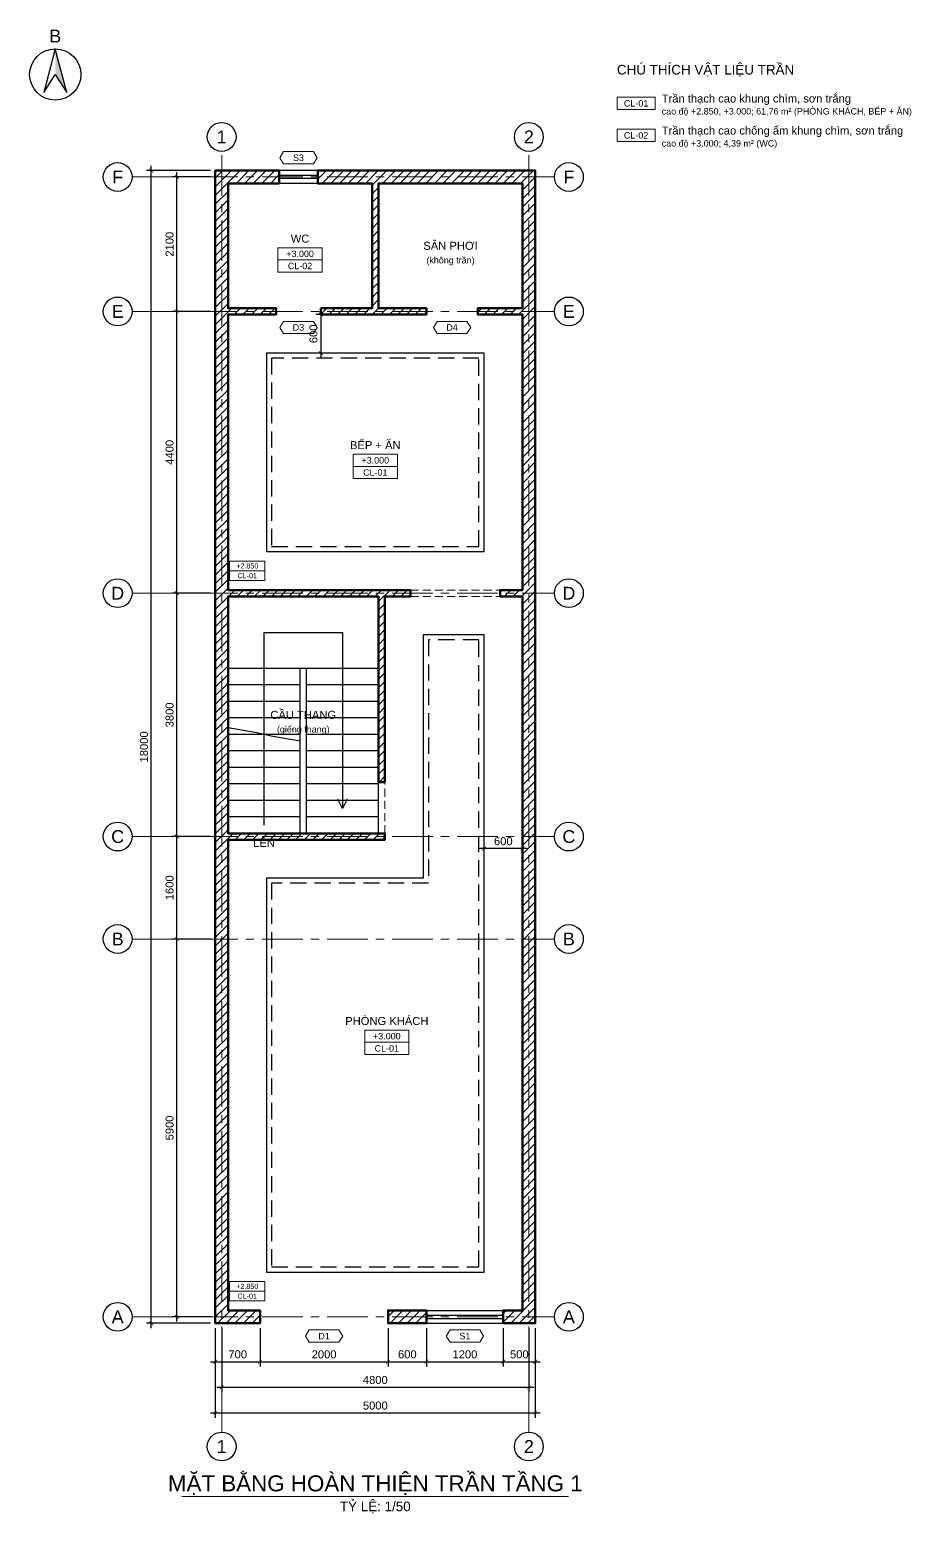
# Model space of a CAD drawing. Header units: millimetres. Extents: x -2900 to 278461, y -22074 to 20200.
# Drawn here: x 123282 to 137057, y -2968 to 20200 of the extents above; entities that cross this region are included whole.
import ezdxf
from ezdxf.enums import TextEntityAlignment as Align

# ---------------------------------------------------------------- set-up
doc = ezdxf.new("R2010")
doc.units = ezdxf.units.MM
doc.header["$LTSCALE"] = 20
for name, pattern in [('CENTER', [50.8, 31.75, -6.35, 6.35, -6.35]), ('DASHED', [19.05, 12.7, -6.35]), ('HIDDEN', [9.525, 6.35, -3.175])]:
    doc.linetypes.add(name, pattern=pattern)
for name, color, linetype, lineweight in [('A-ANNO-DIMS', 1, 'Continuous', 18), ('A-ANNO-NOTE', 7, 'Continuous', 18), ('A-ANNO-ROOM', 7, 'Continuous', 25), ('A-ANNO-SYMB', 7, 'Continuous', 25), ('A-ANNO-TEXT', 7, 'Continuous', 18), ('A-CLNG', 7, 'Continuous', 25), ('A-FLOR-STRS', 6, 'Continuous', 25), ('A-GLAZ', 4, 'Continuous', 25), ('A-OPEN', 8, 'HIDDEN', 18), ('A-WALL', 7, 'Continuous', 50), ('A-WALL-PATT', 8, 'Continuous', 9), ('E-LITE-STRP', 2, 'DASHED', 25), ('S-GRID', 1, 'CENTER', 18), ('S-GRID-IDEN', 7, 'Continuous', 25)]:
    doc.layers.add(name, color=color, linetype=linetype, lineweight=lineweight)
doc.styles.add('MCP-ARIAL', font='arial.ttf')
doc.dimstyles.new('MCP-1-50', dxfattribs={"dimscale": 50, "dimtxt": 2.5, "dimasz": 1.2, "dimexe": 1.5, "dimexo": 1.5, "dimgap": 1, "dimtad": 1, "dimdec": 0, "dimdsep": 46, "dimtxsty": 'MCP-ARIAL', "dimblk": 'ARCHTICK', "dimblk1": 'ARCHTICK', "dimblk2": 'ARCHTICK', "dimcen": 0.09, "dimdle": 1.5, "dimclrd": 256, "dimclre": 256, "dimclrt": 256, "dimadec": 0, "dimazin": 0, "dimtfac": 1, "dimtdec": 4, "dimtix": 1, "dimtmove": 2, "dimatfit": 3, "dimfxl": 1, "dimtolj": 1, "dimtzin": 0, "dimarcsym": 0})

# ---------------------------------------------------------------- blocks, each defined once
blk = doc.blocks.new('MCP_THE_LG_3')
blk.add_lwpolyline([(-5.85, 0), (-4.65, 1.9), (4.65, 1.9), (5.85, 0), (4.65, -1.9), (-4.65, -1.9)], close=True)
at = {"style": 'MCP-ARIAL'}
blk.add_attdef('MA', text='', height=2, dxfattribs=at).set_placement((0, 0), align=Align.MIDDLE_CENTER)
blk = doc.blocks.new('MCP_CUA_SO_1200_200')
for p, q in [((0, 200), (1200, 200)), ((0, 125), (1200, 125)), ((0, 75), (1200, 75)), ((0, 0), (1200, 0))]:
    blk.add_line(p, q)
at = {"style": 'MCP-ARIAL', "flags": 1}
for tag, p in [('MA', (600, -100)), ('LOAI', (600, -220)), ('RONG', (600, -340))]:
    blk.add_attdef(tag, p, '', height=80, dxfattribs=at)
blk = doc.blocks.new('MCP_CUA_SO_600_200')
for p, q in [((0, 200), (600, 200)), ((0, 125), (600, 125)), ((0, 75), (600, 75)), ((0, 0), (600, 0))]:
    blk.add_line(p, q)
at = {"style": 'MCP-ARIAL', "flags": 1}
for tag, p in [('MA', (300, -100)), ('LOAI', (300, -220)), ('RONG', (300, -340))]:
    blk.add_attdef(tag, p, '', height=80, dxfattribs=at)
blk = doc.blocks.new('_ArchTick')
at = {"color": 0, "linetype": 'ByBlock', "const_width": 0.15}
blk.add_lwpolyline([(-0.5, -0.5), (0.5, 0.5)], dxfattribs=at)
blk = doc.blocks.new('*D158')
at = {"layer": 'A-ANNO-DIMS', "lineweight": -2, "transparency": 16777216}
for p, q in [((126182, -75), (126182, -675)), ((126882, -75), (126882, -675)), ((126107, -600), (126957, -600))]:
    blk.add_line(p, q, dxfattribs=at)
at = {"layer": 'Defpoints', "color": 0, "transparency": 16777216}
for p in [(126182, 0), (126882, 0), (126882, -600)]:
    blk.add_point(p, dxfattribs=at)
at = {"layer": 'A-ANNO-DIMS', "lineweight": -2, "transparency": 16777216, "xscale": 60, "yscale": 60, "zscale": 60, "rotation": 180}
blk.add_blockref('_ArchTick', (126182, -600), dxfattribs=at)
at = {"layer": 'A-ANNO-DIMS', "lineweight": -2, "transparency": 16777216, "xscale": 60, "yscale": 60, "zscale": 60}
blk.add_blockref('_ArchTick', (126882, -600), dxfattribs=at)
at = {"layer": 'A-ANNO-DIMS', "transparency": 16777216, "insert": (126532, -486), "char_height": 125, "attachment_point": 5, "style": 'MCP-ARIAL'}
blk.add_mtext('\\A1;700', dxfattribs=at)
blk = doc.blocks.new('*D159')
at = {"layer": 'A-ANNO-DIMS', "lineweight": -2, "transparency": 16777216}
for p, q in [((126882, -75), (126882, -675)), ((128882, -75), (128882, -675)), ((126807, -600), (128957, -600))]:
    blk.add_line(p, q, dxfattribs=at)
at = {"layer": 'Defpoints', "color": 0, "transparency": 16777216}
for p in [(126882, 0), (128882, 0), (128882, -600)]:
    blk.add_point(p, dxfattribs=at)
at = {"layer": 'A-ANNO-DIMS', "lineweight": -2, "transparency": 16777216, "xscale": 60, "yscale": 60, "zscale": 60, "rotation": 180}
blk.add_blockref('_ArchTick', (126882, -600), dxfattribs=at)
at = {"layer": 'A-ANNO-DIMS', "lineweight": -2, "transparency": 16777216, "xscale": 60, "yscale": 60, "zscale": 60}
blk.add_blockref('_ArchTick', (128882, -600), dxfattribs=at)
at = {"layer": 'A-ANNO-DIMS', "transparency": 16777216, "insert": (127882, -486), "char_height": 125, "attachment_point": 5, "style": 'MCP-ARIAL'}
blk.add_mtext('\\A1;2000', dxfattribs=at)
blk = doc.blocks.new('*D160')
at = {"layer": 'A-ANNO-DIMS', "lineweight": -2, "transparency": 16777216}
for p, q in [((128882, -75), (128882, -675)), ((129482, -75), (129482, -675)), ((128807, -600), (129557, -600))]:
    blk.add_line(p, q, dxfattribs=at)
at = {"layer": 'Defpoints', "color": 0, "transparency": 16777216}
for p in [(128882, 0), (129482, 0), (129482, -600)]:
    blk.add_point(p, dxfattribs=at)
at = {"layer": 'A-ANNO-DIMS', "lineweight": -2, "transparency": 16777216, "xscale": 60, "yscale": 60, "zscale": 60, "rotation": 180}
blk.add_blockref('_ArchTick', (128882, -600), dxfattribs=at)
at = {"layer": 'A-ANNO-DIMS', "lineweight": -2, "transparency": 16777216, "xscale": 60, "yscale": 60, "zscale": 60}
blk.add_blockref('_ArchTick', (129482, -600), dxfattribs=at)
at = {"layer": 'A-ANNO-DIMS', "transparency": 16777216, "insert": (129182, -486), "char_height": 125, "attachment_point": 5, "style": 'MCP-ARIAL'}
blk.add_mtext('\\A1;600', dxfattribs=at)
blk = doc.blocks.new('*D161')
at = {"layer": 'A-ANNO-DIMS', "lineweight": -2, "transparency": 16777216}
for p, q in [((129482, -75), (129482, -675)), ((130682, -75), (130682, -675)), ((129407, -600), (130757, -600))]:
    blk.add_line(p, q, dxfattribs=at)
at = {"layer": 'Defpoints', "color": 0, "transparency": 16777216}
for p in [(129482, 0), (130682, 0), (130682, -600)]:
    blk.add_point(p, dxfattribs=at)
at = {"layer": 'A-ANNO-DIMS', "lineweight": -2, "transparency": 16777216, "xscale": 60, "yscale": 60, "zscale": 60, "rotation": 180}
blk.add_blockref('_ArchTick', (129482, -600), dxfattribs=at)
at = {"layer": 'A-ANNO-DIMS', "lineweight": -2, "transparency": 16777216, "xscale": 60, "yscale": 60, "zscale": 60}
blk.add_blockref('_ArchTick', (130682, -600), dxfattribs=at)
at = {"layer": 'A-ANNO-DIMS', "transparency": 16777216, "insert": (130082, -486), "char_height": 125, "attachment_point": 5, "style": 'MCP-ARIAL'}
blk.add_mtext('\\A1;1200', dxfattribs=at)
blk = doc.blocks.new('*D162')
at = {"layer": 'A-ANNO-DIMS', "lineweight": -2, "transparency": 16777216}
for p, q in [((130682, -75), (130682, -675)), ((131182, -75), (131182, -675)), ((130607, -600), (131257, -600))]:
    blk.add_line(p, q, dxfattribs=at)
at = {"layer": 'Defpoints', "color": 0, "transparency": 16777216}
for p in [(130682, 0), (131182, 0), (131182, -600)]:
    blk.add_point(p, dxfattribs=at)
at = {"layer": 'A-ANNO-DIMS', "lineweight": -2, "transparency": 16777216, "xscale": 60, "yscale": 60, "zscale": 60, "rotation": 180}
blk.add_blockref('_ArchTick', (130682, -600), dxfattribs=at)
at = {"layer": 'A-ANNO-DIMS', "lineweight": -2, "transparency": 16777216, "xscale": 60, "yscale": 60, "zscale": 60}
blk.add_blockref('_ArchTick', (131182, -600), dxfattribs=at)
at = {"layer": 'A-ANNO-DIMS', "transparency": 16777216, "insert": (130932, -486), "char_height": 125, "attachment_point": 5, "style": 'MCP-ARIAL'}
blk.add_mtext('\\A1;500', dxfattribs=at)
blk = doc.blocks.new('*D163')
at = {"layer": 'A-ANNO-DIMS', "lineweight": -2, "transparency": 16777216}
for p, q in [((126282, -75), (126282, -1075)), ((131082, -75), (131082, -1075)), ((126207, -1000), (131157, -1000))]:
    blk.add_line(p, q, dxfattribs=at)
at = {"layer": 'Defpoints', "color": 0, "transparency": 16777216}
for p in [(126282, 0), (131082, 0), (131082, -1000)]:
    blk.add_point(p, dxfattribs=at)
at = {"layer": 'A-ANNO-DIMS', "lineweight": -2, "transparency": 16777216, "xscale": 60, "yscale": 60, "zscale": 60, "rotation": 180}
blk.add_blockref('_ArchTick', (126282, -1000), dxfattribs=at)
at = {"layer": 'A-ANNO-DIMS', "lineweight": -2, "transparency": 16777216, "xscale": 60, "yscale": 60, "zscale": 60}
blk.add_blockref('_ArchTick', (131082, -1000), dxfattribs=at)
at = {"layer": 'A-ANNO-DIMS', "transparency": 16777216, "insert": (128682, -886), "char_height": 125, "attachment_point": 5, "style": 'MCP-ARIAL'}
blk.add_mtext('\\A1;4800', dxfattribs=at)
blk = doc.blocks.new('*D164')
at = {"layer": 'A-ANNO-DIMS', "lineweight": -2, "transparency": 16777216}
for p, q in [((126182, -75), (126182, -1475)), ((131182, -75), (131182, -1475)), ((126107, -1400), (131257, -1400))]:
    blk.add_line(p, q, dxfattribs=at)
at = {"layer": 'Defpoints', "color": 0, "transparency": 16777216}
for p in [(126182, 0), (131182, 0), (131182, -1400)]:
    blk.add_point(p, dxfattribs=at)
at = {"layer": 'A-ANNO-DIMS', "lineweight": -2, "transparency": 16777216, "xscale": 60, "yscale": 60, "zscale": 60, "rotation": 180}
blk.add_blockref('_ArchTick', (126182, -1400), dxfattribs=at)
at = {"layer": 'A-ANNO-DIMS', "lineweight": -2, "transparency": 16777216, "xscale": 60, "yscale": 60, "zscale": 60}
blk.add_blockref('_ArchTick', (131182, -1400), dxfattribs=at)
at = {"layer": 'A-ANNO-DIMS', "transparency": 16777216, "insert": (128682, -1286), "char_height": 125, "attachment_point": 5, "style": 'MCP-ARIAL'}
blk.add_mtext('\\A1;5000', dxfattribs=at)
blk = doc.blocks.new('*D165')
at = {"layer": 'A-ANNO-DIMS', "lineweight": -2, "transparency": 16777216}
for p, q in [((125582, 25), (125582, 6075)), ((126107, 6000), (125507, 6000)), ((126107, 100), (125507, 100))]:
    blk.add_line(p, q, dxfattribs=at)
at = {"layer": 'Defpoints', "color": 0, "transparency": 16777216}
for p in [(125582, 6000), (126182, 6000), (126182, 100)]:
    blk.add_point(p, dxfattribs=at)
at = {"layer": 'A-ANNO-DIMS', "lineweight": -2, "transparency": 16777216, "xscale": 60, "yscale": 60, "zscale": 60}
for p, rotation in [((125582, 6000), 90), ((125582, 100), 270)]:
    blk.add_blockref('_ArchTick', p, dxfattribs=dict(at, rotation=rotation))
at = {"layer": 'A-ANNO-DIMS', "transparency": 16777216, "insert": (125468, 3050), "char_height": 125, "attachment_point": 5, "rotation": 90, "style": 'MCP-ARIAL'}
blk.add_mtext('\\A1;5900', dxfattribs=at)
blk = doc.blocks.new('*D166')
at = {"layer": 'A-ANNO-DIMS', "lineweight": -2, "transparency": 16777216}
for p, q in [((125582, 5925), (125582, 7675)), ((126107, 7600), (125507, 7600)), ((126107, 6000), (125507, 6000))]:
    blk.add_line(p, q, dxfattribs=at)
at = {"layer": 'Defpoints', "color": 0, "transparency": 16777216}
for p in [(125582, 7600), (126182, 7600), (126182, 6000)]:
    blk.add_point(p, dxfattribs=at)
at = {"layer": 'A-ANNO-DIMS', "lineweight": -2, "transparency": 16777216, "xscale": 60, "yscale": 60, "zscale": 60}
for p, rotation in [((125582, 7600), 90), ((125582, 6000), 270)]:
    blk.add_blockref('_ArchTick', p, dxfattribs=dict(at, rotation=rotation))
at = {"layer": 'A-ANNO-DIMS', "transparency": 16777216, "insert": (125468, 6800), "char_height": 125, "attachment_point": 5, "rotation": 90, "style": 'MCP-ARIAL'}
blk.add_mtext('\\A1;1600', dxfattribs=at)
blk = doc.blocks.new('*D167')
at = {"layer": 'A-ANNO-DIMS', "lineweight": -2, "transparency": 16777216}
for p, q in [((126107, 11400), (125507, 11400)), ((125582, 7525), (125582, 11475)), ((126107, 7600), (125507, 7600))]:
    blk.add_line(p, q, dxfattribs=at)
at = {"layer": 'Defpoints', "color": 0, "transparency": 16777216}
for p in [(125582, 11400), (126182, 11400), (126182, 7600)]:
    blk.add_point(p, dxfattribs=at)
at = {"layer": 'A-ANNO-DIMS', "lineweight": -2, "transparency": 16777216, "xscale": 60, "yscale": 60, "zscale": 60}
for p, rotation in [((125582, 11400), 90), ((125582, 7600), 270)]:
    blk.add_blockref('_ArchTick', p, dxfattribs=dict(at, rotation=rotation))
at = {"layer": 'A-ANNO-DIMS', "transparency": 16777216, "insert": (125468, 9500), "char_height": 125, "attachment_point": 5, "rotation": 90, "style": 'MCP-ARIAL'}
blk.add_mtext('\\A1;3800', dxfattribs=at)
blk = doc.blocks.new('*D168')
at = {"layer": 'A-ANNO-DIMS', "lineweight": -2, "transparency": 16777216}
for p, q in [((126107, 15800), (125507, 15800)), ((125582, 11325), (125582, 15875)), ((126107, 11400), (125507, 11400))]:
    blk.add_line(p, q, dxfattribs=at)
at = {"layer": 'Defpoints', "color": 0, "transparency": 16777216}
for p in [(125582, 15800), (126182, 15800), (126182, 11400)]:
    blk.add_point(p, dxfattribs=at)
at = {"layer": 'A-ANNO-DIMS', "lineweight": -2, "transparency": 16777216, "xscale": 60, "yscale": 60, "zscale": 60}
for p, rotation in [((125582, 15800), 90), ((125582, 11400), 270)]:
    blk.add_blockref('_ArchTick', p, dxfattribs=dict(at, rotation=rotation))
at = {"layer": 'A-ANNO-DIMS', "transparency": 16777216, "insert": (125468, 13600), "char_height": 125, "attachment_point": 5, "rotation": 90, "style": 'MCP-ARIAL'}
blk.add_mtext('\\A1;4400', dxfattribs=at)
blk = doc.blocks.new('*D169')
at = {"layer": 'A-ANNO-DIMS', "lineweight": -2, "transparency": 16777216}
for p, q in [((126107, 17900), (125507, 17900)), ((125582, 15725), (125582, 17975)), ((126107, 15800), (125507, 15800))]:
    blk.add_line(p, q, dxfattribs=at)
at = {"layer": 'Defpoints', "color": 0, "transparency": 16777216}
for p in [(125582, 17900), (126182, 17900), (126182, 15800)]:
    blk.add_point(p, dxfattribs=at)
at = {"layer": 'A-ANNO-DIMS', "lineweight": -2, "transparency": 16777216, "xscale": 60, "yscale": 60, "zscale": 60}
for p, rotation in [((125582, 17900), 90), ((125582, 15800), 270)]:
    blk.add_blockref('_ArchTick', p, dxfattribs=dict(at, rotation=rotation))
at = {"layer": 'A-ANNO-DIMS', "transparency": 16777216, "insert": (125468, 16850), "char_height": 125, "attachment_point": 5, "rotation": 90, "style": 'MCP-ARIAL'}
blk.add_mtext('\\A1;2100', dxfattribs=at)
blk = doc.blocks.new('*D170')
at = {"layer": 'A-ANNO-DIMS', "lineweight": -2, "transparency": 16777216}
for p, q in [((125182, -75), (125182, 18075)), ((126107, 18000), (125107, 18000)), ((126107, 0), (125107, 0))]:
    blk.add_line(p, q, dxfattribs=at)
at = {"layer": 'Defpoints', "color": 0, "transparency": 16777216}
for p in [(125182, 18000), (126182, 18000), (126182, 0)]:
    blk.add_point(p, dxfattribs=at)
at = {"layer": 'A-ANNO-DIMS', "lineweight": -2, "transparency": 16777216, "xscale": 60, "yscale": 60, "zscale": 60}
for p, rotation in [((125182, 18000), 90), ((125182, 0), 270)]:
    blk.add_blockref('_ArchTick', p, dxfattribs=dict(at, rotation=rotation))
at = {"layer": 'A-ANNO-DIMS', "transparency": 16777216, "insert": (125068, 9000), "char_height": 125, "attachment_point": 5, "rotation": 90, "style": 'MCP-ARIAL'}
blk.add_mtext('\\A1;18000', dxfattribs=at)
blk = doc.blocks.new('MCP_TRUC')
blk.add_circle((0, 0), 4.5)
at = {"style": 'MCP-ARIAL'}
blk.add_attdef('SO', text='', height=4, dxfattribs=at).set_placement((0, 0), align=Align.MIDDLE_CENTER)
blk = doc.blocks.new('MCP_HUONG_BAC')
blk.add_hatch(color=256).paths.add_polyline_path([(0, 8), (0, 0), (3.6, -5.6)], flags=16)
blk.add_lwpolyline([(0, 8), (-3.6, -5.6), (0, 0), (3.6, -5.6)], close=True)
blk.add_circle((0, 0), 8)
at = {"style": 'MCP-ARIAL'}
blk.add_attdef('KY_HIEU', text='', height=4, dxfattribs=at).set_placement((0, 12), align=Align.MIDDLE_CENTER)
blk = doc.blocks.new('MCP_THE_TRAN_6')
blk.add_line((-6.9, 0), (6.9, 0))
blk.add_lwpolyline([(-6.9, -3.8), (6.9, -3.8), (6.9, 3.8), (-6.9, 3.8)], close=True)
at = {"style": 'MCP-ARIAL'}
for tag, p in [('COTE', (0, 1.9)), ('MA', (0, -1.9))]:
    blk.add_attdef(tag, text='', height=2, dxfattribs=at).set_placement(p, align=Align.MIDDLE_CENTER)
blk = doc.blocks.new('*D171')
at = {"layer": 'A-ANNO-DIMS', "lineweight": -2, "transparency": 16777216}
for p, q in [((130382, 7188), (130382, 7488)), ((130982, 7188), (130982, 7488)), ((131057, 7413), (130307, 7413))]:
    blk.add_line(p, q, dxfattribs=at)
at = {"layer": 'Defpoints', "color": 0, "transparency": 16777216}
for p in [(130382, 7413), (130382, 7113), (130982, 7113)]:
    blk.add_point(p, dxfattribs=at)
at = {"layer": 'A-ANNO-DIMS', "lineweight": -2, "transparency": 16777216, "xscale": 60, "yscale": 60, "zscale": 60, "rotation": 180}
blk.add_blockref('_ArchTick', (130382, 7413), dxfattribs=at)
at = {"layer": 'A-ANNO-DIMS', "lineweight": -2, "transparency": 16777216, "xscale": 60, "yscale": 60, "zscale": 60}
blk.add_blockref('_ArchTick', (130982, 7413), dxfattribs=at)
at = {"layer": 'A-ANNO-DIMS', "transparency": 16777216, "insert": (130682, 7527), "char_height": 125, "attachment_point": 5, "style": 'MCP-ARIAL'}
blk.add_mtext('\\A1;600', dxfattribs=at)
blk = doc.blocks.new('*D172')
at = {"layer": 'A-ANNO-DIMS', "lineweight": -2, "transparency": 16777216}
for p, q in [((127830, 15825), (127830, 15075)), ((128055, 15750), (127755, 15750)), ((128055, 15150), (127755, 15150))]:
    blk.add_line(p, q, dxfattribs=at)
at = {"layer": 'Defpoints', "color": 0, "transparency": 16777216}
for p in [(128130, 15750), (127830, 15150), (128130, 15150)]:
    blk.add_point(p, dxfattribs=at)
at = {"layer": 'A-ANNO-DIMS', "lineweight": -2, "transparency": 16777216, "xscale": 60, "yscale": 60, "zscale": 60}
for p, rotation in [((127830, 15750), 90), ((127830, 15150), 270)]:
    blk.add_blockref('_ArchTick', p, dxfattribs=dict(at, rotation=rotation))
at = {"layer": 'A-ANNO-DIMS', "transparency": 16777216, "insert": (127716, 15450), "char_height": 125, "attachment_point": 5, "rotation": 90, "style": 'MCP-ARIAL'}
blk.add_mtext('\\A1;600', dxfattribs=at)
blk = doc.blocks.new('MCP_THE_5')
blk.add_lwpolyline([(-5.95, -1.9), (5.95, -1.9), (5.95, 1.9), (-5.95, 1.9)], close=True)
at = {"style": 'MCP-ARIAL'}
blk.add_attdef('MA', text='', height=2, dxfattribs=at).set_placement((0, 0), align=Align.MIDDLE_CENTER)

msp = doc.modelspace()

# ---------------------------------------------------------------- hatches: boundary and pattern name
at = {"layer": 'A-WALL-PATT'}
h = msp.add_hatch(dxfattribs=at)
h.set_pattern_fill('ANSI31', color=256, scale=30, style=0)
h.paths.add_polyline_path([(129481.553, 0), (129481.553, 200), (128881.553, 200), (128881.553, 0)], flags=16)
h.paths.add_polyline_path([(127781.553, 18000), (127781.553, 17800), (128631.553, 17800), (128631.553, 15850), (127831.553, 15850), (127831.553, 15750), (129481.553, 15750), (129481.553, 15850), (128731.553, 15850), (128731.553, 17800), (130981.553, 17800), (130981.553, 15850), (130281.553, 15850), (130281.553, 15750), (130981.553, 15750), (130981.553, 11450), (130631.553, 11450), (130631.553, 11350), (130981.553, 11350), (130981.553, 200), (130681.553, 200), (130681.553, 0), (131181.553, 0), (131181.553, 18000)], flags=16)
h.paths.add_polyline_path([(127181.553, 17800), (127181.553, 18000), (126181.553, 18000), (126181.553, 0), (126881.553, 0), (126881.553, 200), (126381.553, 200), (126381.553, 7550), (128831.553, 7550), (128831.553, 7650), (126381.553, 7650), (126381.553, 11350), (128731.553, 11350), (128731.553, 8450), (128831.553, 8450), (128831.553, 11350), (129231.553, 11350), (129231.553, 11450), (126381.553, 11450), (126381.553, 15750), (127131.553, 15750), (127131.553, 15850), (126381.553, 15850), (126381.553, 17800)], flags=16)

# ---------------------------------------------------------------- linework, layer by layer
at = {"layer": 'A-ANNO-TEXT'}
msp.add_line((125661.55, -2705), (131701.55, -2705), dxfattribs=at)
at = {"layer": 'A-CLNG'}
for points in [[(130381.55, 15150), (126981.55, 15150), (126981.55, 12050), (130381.55, 12050)], [(129431.55, 6950), (126981.55, 6950), (126981.55, 800), (130381.55, 800), (130381.55, 10750), (129431.55, 10750)]]:
    msp.add_lwpolyline(points, close=True, dxfattribs=at)
at = {"layer": 'A-FLOR-STRS'}
for p, q in [((128731.553, 10225), (126381.553, 10225)), ((127506.553, 7650), (127506.553, 10225)), ((127606.553, 7650), (127606.553, 10225)), ((127506.553, 9967.5), (126381.553, 9967.5)), ((128731.553, 9967.5), (127606.553, 9967.5)), ((127506.553, 9710), (126381.553, 9710)), ((128731.553, 9710), (127606.553, 9710)), ((127506.553, 9452.5), (126381.553, 9452.5)), ((128731.553, 9452.5), (127606.553, 9452.5)), ((127506.553, 9195), (126381.553, 9195)), ((128731.553, 9195), (127606.553, 9195)), ((127506.553, 8937.5), (126381.553, 8937.5)), ((128731.553, 8937.5), (127606.553, 8937.5)), ((127506.553, 8680), (126381.553, 8680)), ((128731.553, 8680), (127606.553, 8680)), ((127506.553, 8422.5), (126381.553, 8422.5)), ((128731.553, 8422.5), (127606.553, 8422.5)), ((127506.553, 8165), (126381.553, 8165)), ((128731.553, 8165), (127606.553, 8165)), ((127506.553, 7907.5), (126381.553, 7907.5)), ((128731.553, 7907.5), (127606.553, 7907.5)), ((128731.553, 7650), (127606.553, 7650))]:
    msp.add_line(p, q, dxfattribs=at)
msp.add_lwpolyline([(128731.553, 7650), (128731.553, 11350), (126381.553, 11350), (126381.553, 7650)], close=True, dxfattribs=at)
for points in [[(126944.053, 7778.75), (126944.053, 10787.5), (128169.053, 10787.5), (128169.053, 8036.25)], [(127506.553, 9092), (127056.553, 9169.25), (126831.553, 9220.75), (126381.553, 9298)], [(128244.053, 8186.25), (128169.053, 8036.25), (128094.053, 8186.25)]]:
    msp.add_lwpolyline(points, dxfattribs=at)
at = {"layer": 'A-OPEN'}
for p, q in [((129231.553, 11450), (130631.553, 11450)), ((129231.553, 11350), (130631.553, 11350)), ((128731.553, 7650), (128731.553, 8450)), ((128831.553, 7650), (128831.553, 8450))]:
    msp.add_line(p, q, dxfattribs=at)
at = {"layer": 'A-WALL'}
for points in [[(127181.553, 17800), (127181.553, 18000), (126181.553, 18000), (126181.553, 0), (126881.553, 0), (126881.553, 200), (126381.553, 200), (126381.553, 7550), (128831.553, 7550), (128831.553, 7650), (126381.553, 7650), (126381.553, 11350), (128731.553, 11350), (128731.553, 8450), (128831.553, 8450), (128831.553, 11350), (129231.553, 11350), (129231.553, 11450), (126381.553, 11450), (126381.553, 15750), (127131.553, 15750), (127131.553, 15850), (126381.553, 15850), (126381.553, 17800)], [(127781.553, 18000), (127781.553, 17800), (128631.553, 17800), (128631.553, 15850), (127831.553, 15850), (127831.553, 15750), (129481.553, 15750), (129481.553, 15850), (128731.553, 15850), (128731.553, 17800), (130981.553, 17800), (130981.553, 15850), (130281.553, 15850), (130281.553, 15750), (130981.553, 15750), (130981.553, 11450), (130631.553, 11450), (130631.553, 11350), (130981.553, 11350), (130981.553, 200), (130681.553, 200), (130681.553, 0), (131181.553, 0), (131181.553, 18000)], [(129481.553, 0), (129481.553, 200), (128881.553, 200), (128881.553, 0)]]:
    msp.add_lwpolyline(points, close=True, dxfattribs=at)
at = {"layer": 'E-LITE-STRP'}
for points in [[(130301.55, 15070), (127061.55, 15070), (127061.55, 12130), (130301.55, 12130)], [(129511.55, 6870), (127061.55, 6870), (127061.55, 880), (130301.55, 880), (130301.55, 10670), (129511.55, 10670)]]:
    msp.add_lwpolyline(points, close=True, dxfattribs=at)
at = {"layer": 'S-GRID'}
for p, q in [((126281.553, -1700), (126281.553, 18300)), ((131081.553, -1700), (131081.553, 18300)), ((124881.553, 17900), (131481.553, 17900)), ((124881.553, 15800), (131481.553, 15800)), ((124881.553, 11400), (131481.553, 11400)), ((124881.553, 7600), (131481.553, 7600)), ((124881.553, 6000), (131481.553, 6000)), ((124881.553, 100), (131481.553, 100))]:
    msp.add_line(p, q, dxfattribs=at)

# ---------------------------------------------------------------- block references
at = {"layer": 'A-ANNO-NOTE'}
for name, p, xscale, yscale, zscale, values in [('MCP_THE_5', (132756.55, 19050), 50, 50, 50, {'MA': 'CL-01'}), ('MCP_THE_5', (132756.55, 18550), 50, 50, 50, {'MA': 'CL-02'}), ('MCP_THE_TRAN_6', (127506.55, 16605), 50, 50, 50, {'COTE': '+3.000', 'MA': 'CL-02'}), ('MCP_THE_TRAN_6', (128681.55, 13380), 50, 50, 50, {'COTE': '+3.000', 'MA': 'CL-01'}), ('MCP_THE_TRAN_6', (126681.55, 11750), 40, 40, 40, {'COTE': '+2.850', 'MA': 'CL-01'}), ('MCP_THE_TRAN_6', (128861.91, 4387.45), 50, 50, 50, {'COTE': '+3.000', 'MA': 'CL-01'}), ('MCP_THE_TRAN_6', (126681.55, 500), 40, 40, 40, {'COTE': '+2.850', 'MA': 'CL-01'})]:
    msp.add_blockref(name, p, dxfattribs=dict(at, xscale=xscale, yscale=yscale, zscale=zscale)).add_auto_attribs(values)
at = {"layer": 'A-ANNO-SYMB', "xscale": 50, "yscale": 50, "zscale": 50}
msp.add_blockref('MCP_HUONG_BAC', (123681.55, 19500), dxfattribs=at).add_auto_attribs({'KY_HIEU': 'B'})
at = {"layer": 'A-ANNO-TEXT', "xscale": 50, "yscale": 50, "zscale": 50}
for p, values in [((127481.55, 18200), {'MA': 'S3'}), ((127481.55, 15550), {'MA': 'D3'}), ((129881.55, 15550), {'MA': 'D4'}), ((127881.55, -200), {'MA': 'D1'}), ((130081.55, -200), {'MA': 'S1'})]:
    msp.add_blockref('MCP_THE_LG_3', p, dxfattribs=at).add_auto_attribs(values)
at = {"layer": 'A-GLAZ', "rotation": 180}
msp.add_blockref('MCP_CUA_SO_600_200', (127781.553, 18000), dxfattribs=at)
at = {"layer": 'A-GLAZ'}
msp.add_blockref('MCP_CUA_SO_1200_200', (129481.553, 0), dxfattribs=at)
at = {"layer": 'S-GRID-IDEN', "xscale": 50, "yscale": 50, "zscale": 50}
for p, values in [((126281.55, 18525), {'SO': '1'}), ((131081.55, 18525), {'SO': '2'}), ((124656.55, 17900), {'SO': 'F'}), ((131706.55, 17900), {'SO': 'F'}), ((124656.55, 15800), {'SO': 'E'}), ((131706.55, 15800), {'SO': 'E'}), ((124656.55, 11400), {'SO': 'D'}), ((131706.55, 11400), {'SO': 'D'}), ((124656.55, 7600), {'SO': 'C'}), ((131706.55, 7600), {'SO': 'C'}), ((124656.55, 6000), {'SO': 'B'}), ((131706.55, 6000), {'SO': 'B'}), ((124656.55, 100), {'SO': 'A'}), ((131706.55, 100), {'SO': 'A'}), ((126281.55, -1925), {'SO': '1'}), ((131081.55, -1925), {'SO': '2'})]:
    msp.add_blockref('MCP_TRUC', p, dxfattribs=at).add_auto_attribs(values)

# ---------------------------------------------------------------- texts
at = {"layer": 'A-ANNO-NOTE', "style": 'MCP-ARIAL'}
for s, height, p in [('Trần thạch cao khung chìm, sơn trắng', 125, (133156.55, 19125)), ('cao độ +2.850, +3.000; 61,76 m² (PHÒNG KHÁCH, BẾP + ĂN)', 100, (133156.55, 18925)), ('Trần thạch cao chống ẩm khung chìm, sơn trắng', 125, (133156.55, 18625)), ('cao độ +3.000; 4,39 m² (WC)', 100, (133156.55, 18425))]:
    msp.add_text(s, height=height, dxfattribs=at).set_placement(p, align=Align.MIDDLE_LEFT)
for s, p in [('(không trần)', (129856.55, 16600)), ('(giếng thang)', (127556.55, 9275))]:
    msp.add_text(s, height=100, dxfattribs=at).set_placement(p, align=Align.MIDDLE_CENTER)
at = {"layer": 'A-ANNO-ROOM', "style": 'MCP-ARIAL'}
for s, p in [('WC', (127506.55, 16937.5)), ('SÂN PHƠI', (129856.55, 16825)), ('BẾP + ĂN', (128681.55, 13712.5)), ('CẦU THANG', (127556.55, 9500)), ('PHÒNG KHÁCH', (128861.91, 4719.95))]:
    msp.add_text(s, height=125, dxfattribs=at).set_placement(p, align=Align.MIDDLE_CENTER)
at = {"layer": 'A-ANNO-TEXT', "style": 'MCP-ARIAL'}
msp.add_text('CHÚ THÍCH VẬT LIỆU TRẦN', height=150, dxfattribs=at).set_placement((132456.55, 19500))
msp.add_text('LÊN', height=125, dxfattribs=at).set_placement((126944.053, 7500), align=Align.MIDDLE_CENTER)
for s, height, p in [('MẶT BẰNG HOÀN THIỆN TRẦN TẦNG 1', 250, (128681.55, -2625)), ('TỶ LỆ: 1/50', 150, (128681.55, -2935))]:
    msp.add_text(s, height=height, dxfattribs=at).set_placement(p, align=Align.CENTER)

# ---------------------------------------------------------------- dimensions: what is measured, and where the dimension line sits
at = {"layer": 'A-ANNO-DIMS'}
for base, p1, p2, picture, middle in [((125181.553, 18000), (126181.553, 0), (126181.553, 18000), '*D170', (125067.731377, 9000)), ((125581.553, 17900), (126181.553, 15800), (126181.553, 17900), '*D169', (125467.731377, 16850)), ((125581.553, 15800), (126181.553, 11400), (126181.553, 15800), '*D168', (125467.731377, 13600)), ((125581.553, 11400), (126181.553, 7600), (126181.553, 11400), '*D167', (125467.688744, 9500)), ((125581.553, 7600), (126181.553, 6000), (126181.553, 7600), '*D166', (125467.731377, 6800)), ((125581.553, 6000), (126181.553, 100), (126181.553, 6000), '*D165', (125467.731377, 3050))]:
    dim = msp.add_linear_dim(base=base, p1=p1, p2=p2, angle=90, dimstyle='MCP-1-50', dxfattribs=at)
    dim.commit()
    dim.dimension.update_dxf_attribs({"geometry": picture, "text_midpoint": middle})
for p1, p2, picture, middle in [((128129.55, 15750), (128129.55, 15150), '*D172', (127715.728377, 15450)), ((130981.55, 7113), (130381.55, 7113), '*D171', (130681.55, 7526.821623))]:
    dim = msp.add_aligned_dim(p1=p1, p2=p2, distance=-300, dimstyle='MCP-1-50', dxfattribs=at)
    dim.commit()
    dim.dimension.update_dxf_attribs({"geometry": picture, "text_midpoint": middle})
for base, p1, p2, picture, middle in [((126881.553, -600), (126181.553, 0), (126881.553, 0), '*D158', (126531.553, -486.178377)), ((131181.553, -1400), (126181.553, 0), (131181.553, 0), '*D164', (128681.553, -1286.178377)), ((131081.553, -1000), (126281.553, 0), (131081.553, 0), '*D163', (128681.553, -886.178377)), ((128881.553, -600), (126881.553, 0), (128881.553, 0), '*D159', (127881.553, -486.178377)), ((129481.553, -600), (128881.553, 0), (129481.553, 0), '*D160', (129181.553, -486.178377)), ((130681.553, -600), (129481.553, 0), (130681.553, 0), '*D161', (130081.553, -486.178377)), ((131181.553, -600), (130681.553, 0), (131181.553, 0), '*D162', (130931.553, -486.178377))]:
    dim = msp.add_linear_dim(base=base, p1=p1, p2=p2, dimstyle='MCP-1-50', dxfattribs=at)
    dim.commit()
    dim.dimension.update_dxf_attribs({"geometry": picture, "text_midpoint": middle})

doc.saveas('drawing.dxf')
